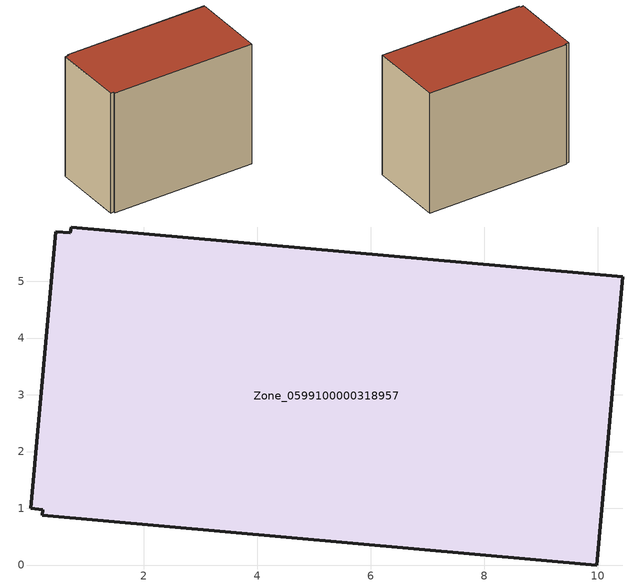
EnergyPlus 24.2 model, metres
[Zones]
Zone_0599100000318957
 floor ground (C_G): 0.45,5.87 0.71,5.85 0.72,5.96 10.44,5.08 9.98,0 0.21,0.88 0.22,0.98 0.01,1 z0
 wall outside (C_F): 10.44,5.08 0.72,5.96 0.71,5.85 0.45,5.87 0.01,1 0.22,0.98 0.21,0.88 9.98,0 10.44,5.08 z0:8.43
 roof outside (C_R): 0.71,5.85 0.45,5.87 0.01,1 0.22,0.98 0.21,0.88 9.98,0 10.44,5.08 0.72,5.96 z8.43
[BUILDING]
Pand.0599100000318957: North Axis=0; Terrain=City; Loads Convergence Tolerance Value=0.04; Temperature Convergence Tolerance Value=0.4; Solar Distribution=FullExterior; Maximum Number of Warmup Days=25; Minimum Number of Warmup Days=1
[Site:Location]
Rotterdam.The.Hague.AP_ZH_NLD Design_Conditions: Latitude=51.96; Longitude=4.45; Time Zone=1; Elevation=-4.5
[SITE:GROUNDTEMPERATURE:BUILDINGSURFACE]
18, 18, 18, 18, 18, 18, 18, 18, 18, 18, 18, 18
[MATERIAL] Thermal Absorptance=0.9; Solar Absorptance=0.7; Visible Absorptance=0.7
Name | Roughness | Thickness | Conductivity | Density | Specific Heat
G.TI.1992-2005 | MediumSmooth | 0.15 | 0.06 | 540 | 1210
F.TI.1992-2005 | Rough | 0.3 | 0.12 | 1920 | 840
R.TI.1992-2005 | MediumRough | 0.2 | 0.08 | 1500 | 1000
[CONSTRUCTION]
C_G: G.TI.1992-2005
C_F: F.TI.1992-2005
C_R: R.TI.1992-2005
[ZONE]
Zone_0599100000318957: Type=1; Multiplier=1; Ceiling Height=Autocalculate; Volume=Autocalculate; Floor Area=autocalculate; Part of Total Floor Area=Yes
[ZONEINFILTRATION:DESIGNFLOWRATE]
Infil_Zone_0599100000318957: Zone or ZoneList or Space or SpaceList=Zone_0599100000318957; Schedule=AlwaysOn; Design Flow Rate Calculation Method=Flow/Area; Flow Rate per Floor Area=0.0015; Constant Term Coefficient=1; Temperature Term Coefficient=0; Velocity Term Coefficient=0; Velocity Squared Term Coefficient=0
[HVACTEMPLATE:ZONE:IDEALLOADSAIRSYSTEM]
Zone_0599100000318957: Maximum Heating Supply Air Temperature=50; Minimum Cooling Supply Air Temperature=13; Maximum Heating Supply Air Humidity Ratio=0.0156; Minimum Cooling Supply Air Humidity Ratio=0.0077; Heating Limit=NoLimit; Cooling Limit=NoLimit; Dehumidification Control Type=ConstantSensibleHeatRatio; Cooling Sensible Heat Ratio=0.7; Dehumidification Setpoint=60; Humidification Control Type=None; Humidification Setpoint=30; Outdoor Air Method=None; Outdoor Air Flow Rate per Person=0.00944; Outdoor Air Flow Rate per Zone Floor Area=0; Outdoor Air Flow Rate per Zone=0; Demand Controlled Ventilation Type=None; Outdoor Air Economizer Type=NoEconomizer; Heat Recovery Type=None; Sensible Heat Recovery Effectiveness=0.7; Latent Heat Recovery Effectiveness=0.65
[ZONECONTROL:THERMOSTAT]
ThermostatControl_Zone_0599100000318957: Zone or ZoneList=Zone_0599100000318957; Control Type Schedule=DualSetpointControlType; Control 1=Thermostat_Zone_0599100000318957; Temperature Difference Between Cutout And Setpoint=0
[THERMOSTATSETPOINT:DUALSETPOINT]
Thermostat_Zone_0599100000318957: Heating Setpoint Temperature Schedule=HeatingSetpoint_Zone_0599100000318957; Cooling Setpoint Temperature Schedule=CoolingSetpoint_Zone_0599100000318957
[SCHEDULE:COMPACT]
HeatingSetpoint_Zone_0599100000318957: Through: 12/31, For: AllDays, Until: 24:00, 21
CoolingSetpoint_Zone_0599100000318957: Through: 12/31, For: AllDays, Until: 24:00, 24
DualSetpointControlType: Through: 12/31, For: AllDays, Until: 24:00, 4
AlwaysOn: Through: 12/31, For: AllDays, Until: 24:00, 1
